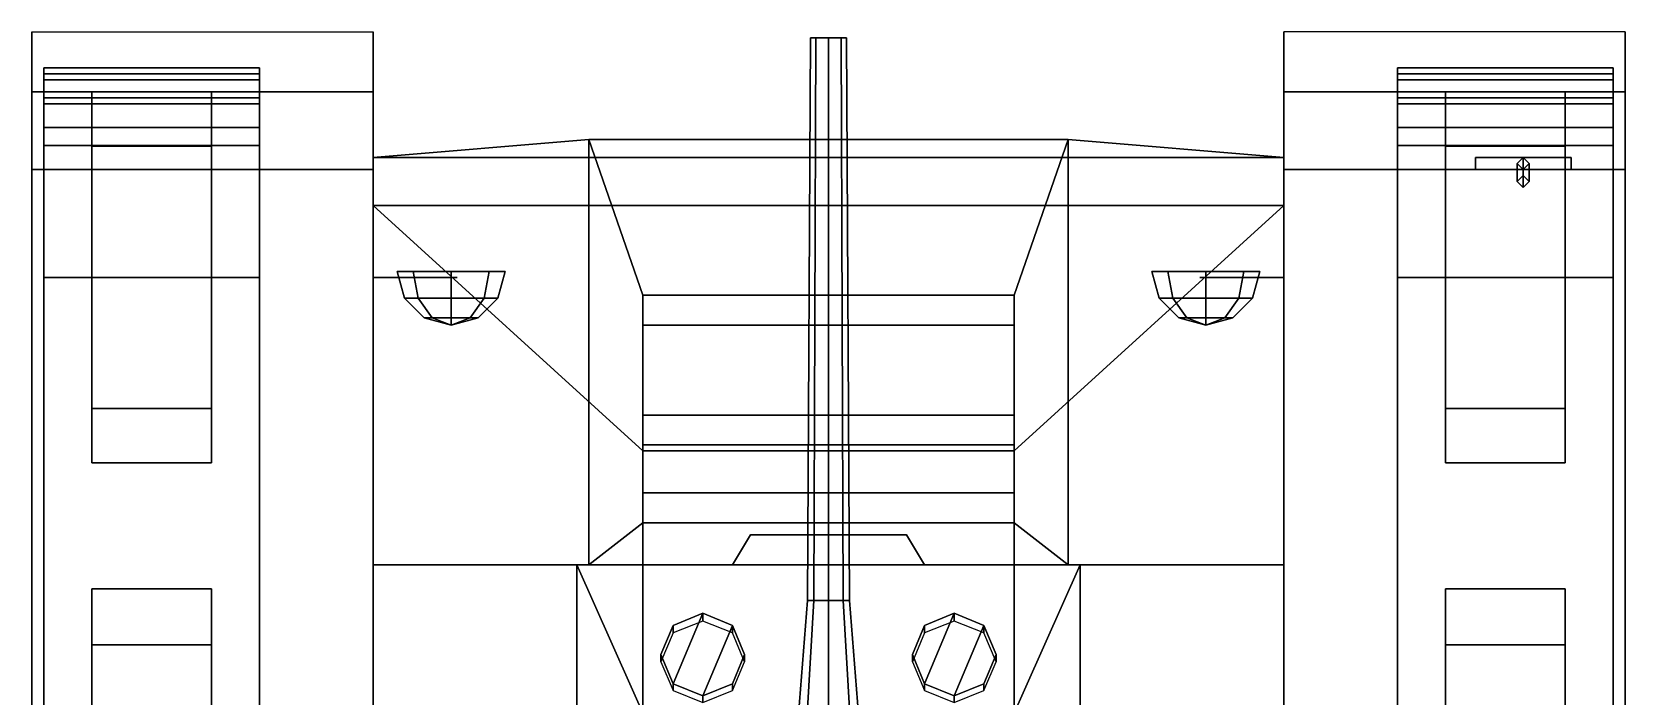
# Model space of a CAD drawing. Header units: millimetres. Extents: x -1.4 to 3, y -2.8 to 10.
# Drawn here: x -1.33 to 1.33, y 1.651 to 2.76 of the extents above; entities that cross this region are included whole.
import ezdxf

# ---------------------------------------------------------------- set-up
doc = ezdxf.new("R2010")
doc.units = ezdxf.units.MM
for name, color, linetype in [('gun', 1, 'Continuous'), ('m2', 6, 'Continuous'), ('mudguards', 6, 'Continuous'), ('tracks', 3, 'Continuous'), ('wheels', 2, 'Continuous')]:
    doc.layers.add(name, color=color, linetype=linetype)

msp = doc.modelspace()

# ---------------------------------------------------------------- linework, layer by layer
for points in [[(0.4, 2.58, 0.87), (0.76, 2.55, 0.79), (-0.76, 2.55, 0.79), (-0.4, 2.58, 0.87)], [(-0.4, 1.87, 1.13), (-0.4, 2.58, 0.87), (-0.76, 2.55, 0.79), (-0.76, 1.87, 1.06)], [(0.31, 2.32, 0.9652), (0.4, 2.58, 0.87), (-0.4, 2.58, 0.87), (-0.31, 2.32, 0.9652)], [(-0.31, 2.32, 0.9652), (-0.4, 2.58, 0.87), (-0.4, 1.87, 1.13), (-0.31, 1.94, 1.1044)], [(0.4, 2.58, 0.87), (0.31, 2.32, 0.9652), (0.31, 1.94, 1.1044), (0.4, 1.87, 1.13)], [(0.76, 1.87, 1.06), (0.76, 2.55, 0.79), (0.4, 2.58, 0.87), (0.4, 1.87, 1.13)], [(0.76, 2.55, 0.79), (0.76, 2.47, 0.58), (-0.76, 2.47, 0.58), (-0.76, 2.55, 0.79)], [(-0.76, 1.87, 1.06), (-0.76, 2.55, 0.79), (-0.76, 2.47, 0.58), (-0.76, 1.87, 1.06)], [(0.76, 1.87, 1.06), (0.76, 2.47, 0.58), (0.76, 2.55, 0.79), (0.76, 1.87, 1.06)], [(1.08, 2.55, 1.44), (1.08, 2.53, 1.44), (1.08, 2.53, 1.53), (1.08, 2.55, 1.53)], [(1.24, 2.55, 1.53), (1.24, 2.55, 1.44), (1.08, 2.55, 1.44), (1.08, 2.55, 1.53)], [(1.24, 2.55, 1.44), (1.24, 2.53, 1.44), (1.08, 2.53, 1.44), (1.08, 2.55, 1.44)], [(1.08, 2.55, 1.53), (1.08, 2.53, 1.53), (1.24, 2.53, 1.53), (1.24, 2.55, 1.53)], [(1.08, 2.53, 1.53), (1.08, 2.53, 1.44), (1.24, 2.53, 1.44), (1.24, 2.53, 1.53)], [(1.16, 2.52, 1.12), (1.15, 2.51, 1.12), (1.15, 2.54, 1.44), (1.16, 2.55, 1.44)], [(1.15, 2.51, 1.12), (1.16, 2.5, 1.12), (1.16, 2.53, 1.44), (1.15, 2.54, 1.44)], [(1.17, 2.51, 1.12), (1.16, 2.52, 1.12), (1.16, 2.55, 1.44), (1.17, 2.54, 1.44)], [(1.16, 2.5, 1.12), (1.17, 2.51, 1.12), (1.17, 2.54, 1.44), (1.16, 2.53, 1.44)], [(1.24, 2.53, 1.53), (1.24, 2.53, 1.44), (1.24, 2.55, 1.44), (1.24, 2.55, 1.53)], [(0.76, 2.47, 0.58), (0.31, 2.06, 0.42), (-0.31, 2.06, 0.42), (-0.76, 2.47, 0.58)], [(-0.31, 2.06, 0.42), (-0.31, -2.39, 0.42), (-0.76, -2.62, 0.58), (-0.76, 2.47, 0.58)], [(-0.76, 1.87, 1.06), (-0.76, 2.47, 0.58), (-0.76, -2.62, 0.58), (-0.76, -0.26, 1.06)], [(0.76, 2.47, 0.58), (0.76, -2.62, 0.58), (0.31, -2.39, 0.42), (0.31, 2.06, 0.42)], [(0.76, -0.26, 1.06), (0.76, -2.62, 0.58), (0.76, 2.47, 0.58), (0.76, 1.87, 1.06)], [(-0.5664, 2.36, 1.1336), (-0.54, 2.36, 1.07), (-0.6936, 2.36, 1.0064), (-0.72, 2.36, 1.07)], [(-0.7079, 2.315, 1.07), (-0.72, 2.36, 1.07), (-0.6936, 2.36, 1.0064), (-0.6851, 2.315, 1.0149)], [(-0.63, 2.36, 1.16), (-0.5664, 2.36, 1.1336), (-0.72, 2.36, 1.07), (-0.6936, 2.36, 1.1336)], [(-0.6851, 2.315, 1.1251), (-0.6936, 2.36, 1.1336), (-0.72, 2.36, 1.07), (-0.7079, 2.315, 1.07)], [(-0.54, 2.36, 1.07), (-0.5664, 2.36, 1.0064), (-0.63, 2.36, 0.98), (-0.6936, 2.36, 1.0064)], [(-0.6851, 2.315, 1.0149), (-0.6936, 2.36, 1.0064), (-0.63, 2.36, 0.98), (-0.63, 2.315, 0.9921)], [(-0.63, 2.315, 1.1479), (-0.63, 2.36, 1.16), (-0.6936, 2.36, 1.1336), (-0.6851, 2.315, 1.1251)], [(-0.63, 2.315, 0.9921), (-0.63, 2.36, 0.98), (-0.5664, 2.36, 1.0064), (-0.5749, 2.315, 1.0149)], [(-0.5749, 2.315, 1.1251), (-0.5664, 2.36, 1.1336), (-0.63, 2.36, 1.16), (-0.63, 2.315, 1.1479)], [(-0.5749, 2.315, 1.0149), (-0.5664, 2.36, 1.0064), (-0.54, 2.36, 1.07), (-0.5521, 2.315, 1.07)], [(-0.5521, 2.315, 1.07), (-0.54, 2.36, 1.07), (-0.5664, 2.36, 1.1336), (-0.5749, 2.315, 1.1251)], [(0.5521, 2.315, 1.07), (0.54, 2.36, 1.07), (0.5664, 2.36, 1.0064), (0.5749, 2.315, 1.0149)], [(0.5749, 2.315, 1.1251), (0.5664, 2.36, 1.1336), (0.54, 2.36, 1.07), (0.5521, 2.315, 1.07)], [(0.63, 2.36, 1.16), (0.6936, 2.36, 1.1336), (0.54, 2.36, 1.07), (0.5664, 2.36, 1.1336)], [(0.6936, 2.36, 1.1336), (0.72, 2.36, 1.07), (0.5664, 2.36, 1.0064), (0.54, 2.36, 1.07)], [(0.5749, 2.315, 1.0149), (0.5664, 2.36, 1.0064), (0.63, 2.36, 0.98), (0.63, 2.315, 0.9921)], [(0.63, 2.315, 1.1479), (0.63, 2.36, 1.16), (0.5664, 2.36, 1.1336), (0.5749, 2.315, 1.1251)], [(0.72, 2.36, 1.07), (0.6936, 2.36, 1.0064), (0.63, 2.36, 0.98), (0.5664, 2.36, 1.0064)], [(0.63, 2.315, 0.9921), (0.63, 2.36, 0.98), (0.6936, 2.36, 1.0064), (0.6851, 2.315, 1.0149)], [(0.6851, 2.315, 1.1251), (0.6936, 2.36, 1.1336), (0.63, 2.36, 1.16), (0.63, 2.315, 1.1479)], [(0.6851, 2.315, 1.0149), (0.6936, 2.36, 1.0064), (0.72, 2.36, 1.07), (0.7079, 2.315, 1.07)], [(0.7079, 2.315, 1.07), (0.72, 2.36, 1.07), (0.6936, 2.36, 1.1336), (0.6851, 2.315, 1.1251)], [(-0.675, 2.2821, 1.07), (-0.7079, 2.315, 1.07), (-0.6851, 2.315, 1.0149), (-0.6618, 2.2821, 1.0382)], [(-0.6618, 2.2821, 1.1018), (-0.6851, 2.315, 1.1251), (-0.7079, 2.315, 1.07), (-0.675, 2.2821, 1.07)], [(-0.6618, 2.2821, 1.0382), (-0.6851, 2.315, 1.0149), (-0.63, 2.315, 0.9921), (-0.63, 2.2821, 1.025)], [(-0.63, 2.2821, 1.115), (-0.63, 2.315, 1.1479), (-0.6851, 2.315, 1.1251), (-0.6618, 2.2821, 1.1018)], [(-0.63, 2.2821, 1.025), (-0.63, 2.315, 0.9921), (-0.5749, 2.315, 1.0149), (-0.5982, 2.2821, 1.0382)], [(-0.5982, 2.2821, 1.1018), (-0.5749, 2.315, 1.1251), (-0.63, 2.315, 1.1479), (-0.63, 2.2821, 1.115)], [(-0.5982, 2.2821, 1.0382), (-0.5749, 2.315, 1.0149), (-0.5521, 2.315, 1.07), (-0.585, 2.2821, 1.07)], [(-0.585, 2.2821, 1.07), (-0.5521, 2.315, 1.07), (-0.5749, 2.315, 1.1251), (-0.5982, 2.2821, 1.1018)], [(-0.31, 2.32, 0.98), (-0.31, 2.32, 0.9652), (-0.31, 2.27, 0.9835), (-0.31, 2.27, 1)], [(0.31, 2.32, 0.9652), (-0.31, 2.32, 0.9652), (-0.31, 2.32, 0.98), (0.31, 2.32, 0.98)], [(0.31, 2.32, 0.98), (-0.31, 2.32, 0.98), (-0.31, 2.27, 1), (0.31, 2.27, 1)], [(0.31, 2.32, 0.9652), (0.31, 2.32, 0.98), (0.31, 2.27, 1), (0.31, 2.27, 0.9835)], [(0.585, 2.2821, 1.07), (0.5521, 2.315, 1.07), (0.5749, 2.315, 1.0149), (0.5982, 2.2821, 1.0382)], [(0.5982, 2.2821, 1.1018), (0.5749, 2.315, 1.1251), (0.5521, 2.315, 1.07), (0.585, 2.2821, 1.07)], [(0.5982, 2.2821, 1.0382), (0.5749, 2.315, 1.0149), (0.63, 2.315, 0.9921), (0.63, 2.2821, 1.025)], [(0.63, 2.2821, 1.115), (0.63, 2.315, 1.1479), (0.5749, 2.315, 1.1251), (0.5982, 2.2821, 1.1018)], [(0.63, 2.2821, 1.025), (0.63, 2.315, 0.9921), (0.6851, 2.315, 1.0149), (0.6618, 2.2821, 1.0382)], [(0.6618, 2.2821, 1.1018), (0.6851, 2.315, 1.1251), (0.63, 2.315, 1.1479), (0.63, 2.2821, 1.115)], [(0.6618, 2.2821, 1.0382), (0.6851, 2.315, 1.0149), (0.7079, 2.315, 1.07), (0.675, 2.2821, 1.07)], [(0.675, 2.2821, 1.07), (0.7079, 2.315, 1.07), (0.6851, 2.315, 1.1251), (0.6618, 2.2821, 1.1018)], [(-0.63, 2.27, 1.07), (-0.6618, 2.2821, 1.1018), (-0.675, 2.2821, 1.07), (-0.63, 2.27, 1.07)], [(-0.63, 2.27, 1.07), (-0.675, 2.2821, 1.07), (-0.6618, 2.2821, 1.0382), (-0.63, 2.27, 1.07)], [(-0.63, 2.27, 1.07), (-0.6618, 2.2821, 1.0382), (-0.63, 2.2821, 1.025), (-0.63, 2.27, 1.07)], [(-0.63, 2.27, 1.07), (-0.63, 2.2821, 1.115), (-0.6618, 2.2821, 1.1018), (-0.63, 2.27, 1.07)], [(-0.63, 2.27, 1.07), (-0.63, 2.2821, 1.025), (-0.5982, 2.2821, 1.0382), (-0.63, 2.27, 1.07)], [(-0.63, 2.27, 1.07), (-0.5982, 2.2821, 1.1018), (-0.63, 2.2821, 1.115), (-0.63, 2.27, 1.07)], [(-0.63, 2.27, 1.07), (-0.585, 2.2821, 1.07), (-0.5982, 2.2821, 1.1018), (-0.63, 2.27, 1.07)], [(-0.63, 2.27, 1.07), (-0.5982, 2.2821, 1.0382), (-0.585, 2.2821, 1.07), (-0.63, 2.27, 1.07)], [(0.31, 2.27, 1), (-0.31, 2.27, 1), (-0.31, 2.27, 0.9835), (0.31, 2.27, 0.9835)], [(0.31, 2.12, 1.0385), (0.31, 2.27, 0.9835), (-0.31, 2.27, 0.9835), (-0.31, 2.12, 1.0385)], [(0.63, 2.27, 1.07), (0.585, 2.2821, 1.07), (0.5982, 2.2821, 1.0382), (0.63, 2.27, 1.07)], [(0.63, 2.27, 1.07), (0.5982, 2.2821, 1.1018), (0.585, 2.2821, 1.07), (0.63, 2.27, 1.07)], [(0.63, 2.27, 1.07), (0.5982, 2.2821, 1.0382), (0.63, 2.2821, 1.025), (0.63, 2.27, 1.07)], [(0.63, 2.27, 1.07), (0.63, 2.2821, 1.115), (0.5982, 2.2821, 1.1018), (0.63, 2.27, 1.07)], [(0.63, 2.27, 1.07), (0.63, 2.2821, 1.025), (0.6618, 2.2821, 1.0382), (0.63, 2.27, 1.07)], [(0.63, 2.27, 1.07), (0.6618, 2.2821, 1.0382), (0.675, 2.2821, 1.07), (0.63, 2.27, 1.07)], [(0.63, 2.27, 1.07), (0.675, 2.2821, 1.07), (0.6618, 2.2821, 1.1018), (0.63, 2.27, 1.07)], [(0.63, 2.27, 1.07), (0.6618, 2.2821, 1.1018), (0.63, 2.2821, 1.115), (0.63, 2.27, 1.07)], [(-0.31, 2.12, 1.05), (-0.31, 2.12, 1.0385), (-0.31, 2.07, 1.0568), (-0.31, 2.07, 1.07)], [(0.31, 2.12, 1.0385), (-0.31, 2.12, 1.0385), (-0.31, 2.12, 1.05), (0.31, 2.12, 1.05)], [(0.31, 2.12, 1.05), (-0.31, 2.12, 1.05), (-0.31, 2.07, 1.07), (0.31, 2.07, 1.07)], [(0.31, 2.12, 1.0385), (0.31, 2.12, 1.05), (0.31, 2.07, 1.07), (0.31, 2.07, 1.0568)], [(0.31, 2.07, 1.07), (-0.31, 2.07, 1.07), (-0.31, 2.07, 1.0568), (0.31, 2.07, 1.0568)], [(0.31, 1.99, 1.0861), (0.31, 2.07, 1.0568), (-0.31, 2.07, 1.0568), (-0.31, 1.99, 1.0861)], [(0.31, 2.06, 0.42), (0.31, -2.39, 0.42), (-0.31, -2.39, 0.42), (-0.31, 2.06, 0.42)], [(0.31, 1.99, 1.1), (-0.31, 1.99, 1.1), (-0.31, 1.94, 1.12), (0.31, 1.94, 1.12)], [(0.31, 1.99, 1.0861), (-0.31, 1.99, 1.0861), (-0.31, 1.99, 1.1), (0.31, 1.99, 1.1)], [(-0.31, 1.99, 1.1), (-0.31, 1.99, 1.0861), (-0.31, 1.94, 1.1044), (-0.31, 1.94, 1.12)], [(0.31, 1.99, 1.0861), (0.31, 1.99, 1.1), (0.31, 1.94, 1.12), (0.31, 1.94, 1.1044)], [(0.4, 1.87, 1.13), (0.31, 1.94, 1.1044), (-0.31, 1.94, 1.1044), (-0.4, 1.87, 1.13)], [(0.31, 1.94, 1.12), (-0.31, 1.94, 1.12), (-0.31, 1.94, 1.1044), (0.31, 1.94, 1.1044)], [(0.13, 1.92, 1.25), (-0.13, 1.92, 1.25), (-0.16, 1.87, 1.25), (0.16, 1.87, 1.25)], [(-0.13, 1.92, 1.13), (-0.16, 1.87, 1.13), (-0.16, 1.87, 1.25), (-0.13, 1.92, 1.25)], [(0.13, 1.92, 1.13), (-0.13, 1.92, 1.13), (-0.13, 1.92, 1.25), (0.13, 1.92, 1.25)], [(0.16, 1.87, 1.13), (0.13, 1.92, 1.13), (0.13, 1.92, 1.25), (0.16, 1.87, 1.25)], [(-0.42, 1.87, 1.35), (-0.4, 1.87, 1.13), (-0.4, 1.87, 1.13), (-0.76, 1.87, 1.19)], [(-0.4, 1.87, 1.13), (-0.4, 1.87, 1.13), (-0.76, 1.87, 1.06), (-0.76, 1.87, 1.19)], [(-0.76, 1.87, 1.19), (-0.76, 1.87, 1.06), (-0.76, -0.26, 1.06), (-0.76, 1.29, 1.19)], [(-0.42, 1.87, 1.35), (-0.76, 1.87, 1.19), (-0.76, 1.29, 1.19), (-0.42, 1.29, 1.35)], [(0.42, 1.87, 1.35), (-0.42, 1.87, 1.35), (-0.3, 1.6, 1.42), (0.3, 1.6, 1.42)], [(0.16, 1.87, 1.25), (-0.16, 1.87, 1.25), (-0.42, 1.87, 1.35), (0.42, 1.87, 1.35)], [(-0.3, 1.6, 1.42), (-0.42, 1.87, 1.35), (-0.42, 1.29, 1.35), (-0.3, 1.29, 1.42)], [(-0.16, 1.87, 1.13), (-0.4, 1.87, 1.13), (-0.42, 1.87, 1.35), (-0.16, 1.87, 1.25)], [(0.4, 1.87, 1.13), (0.16, 1.87, 1.13), (0.16, 1.87, 1.25), (0.42, 1.87, 1.35)], [(0.42, 1.87, 1.35), (0.3, 1.6, 1.42), (0.3, 1.29, 1.42), (0.42, 1.29, 1.35)], [(0.76, 1.87, 1.19), (0.76, 1.87, 1.06), (0.4, 1.87, 1.13)], [(0.42, 1.87, 1.35), (0.76, 1.87, 1.19), (0.4, 1.87, 1.13)], [(0.76, 1.87, 1.19), (0.42, 1.87, 1.35), (0.42, 1.29, 1.35), (0.76, 1.29, 1.19)], [(0.76, 1.29, 1.19), (0.76, -0.26, 1.06), (0.76, 1.87, 1.06), (0.76, 1.87, 1.19)], [(-0.2595, 1.7687, 1.4514), (-0.28, 1.72, 1.46), (-0.2595, 1.6713, 1.4686), (-0.21, 1.7889, 1.4478)], [(-0.21, 1.776, 1.3744), (-0.2595, 1.7561, 1.3795), (-0.2595, 1.7687, 1.4514), (-0.21, 1.7889, 1.4478)], [(-0.21, 1.7889, 1.4478), (-0.2595, 1.6713, 1.4686), (-0.21, 1.6511, 1.4722), (-0.1605, 1.7687, 1.4514)], [(-0.1605, 1.7561, 1.3795), (-0.21, 1.776, 1.3744), (-0.21, 1.7889, 1.4478), (-0.1605, 1.7687, 1.4514)], [(0.1605, 1.7687, 1.4514), (0.14, 1.72, 1.46), (0.1605, 1.6713, 1.4686), (0.21, 1.7889, 1.4478)], [(0.21, 1.7889, 1.4478), (0.1605, 1.6713, 1.4686), (0.21, 1.6511, 1.4722), (0.2595, 1.7687, 1.4514)], [(0.21, 1.776, 1.3744), (0.1605, 1.7561, 1.3795), (0.1605, 1.7687, 1.4514), (0.21, 1.7889, 1.4478)], [(0.2595, 1.7561, 1.3795), (0.21, 1.776, 1.3744), (0.21, 1.7889, 1.4478), (0.2595, 1.7687, 1.4514)], [(-0.2595, 1.7561, 1.3795), (-0.28, 1.708, 1.392), (-0.28, 1.72, 1.46), (-0.2595, 1.7687, 1.4514)], [(-0.1605, 1.7687, 1.4514), (-0.21, 1.6511, 1.4722), (-0.1605, 1.6713, 1.4686), (-0.14, 1.72, 1.46)], [(-0.14, 1.708, 1.392), (-0.1605, 1.7561, 1.3795), (-0.1605, 1.7687, 1.4514), (-0.14, 1.72, 1.46)], [(0.1605, 1.7561, 1.3795), (0.14, 1.708, 1.392), (0.14, 1.72, 1.46), (0.1605, 1.7687, 1.4514)], [(0.2595, 1.7687, 1.4514), (0.21, 1.6511, 1.4722), (0.2595, 1.6713, 1.4686), (0.28, 1.72, 1.46)], [(0.28, 1.708, 1.392), (0.2595, 1.7561, 1.3795), (0.2595, 1.7687, 1.4514), (0.28, 1.72, 1.46)], [(-0.28, 1.708, 1.392), (-0.2595, 1.6599, 1.4045), (-0.2595, 1.6713, 1.4686), (-0.28, 1.72, 1.46)], [(-0.1605, 1.6599, 1.4045), (-0.14, 1.708, 1.392), (-0.14, 1.72, 1.46), (-0.1605, 1.6713, 1.4686)], [(0.14, 1.708, 1.392), (0.1605, 1.6599, 1.4045), (0.1605, 1.6713, 1.4686), (0.14, 1.72, 1.46)], [(0.2595, 1.6599, 1.4045), (0.28, 1.708, 1.392), (0.28, 1.72, 1.46), (0.2595, 1.6713, 1.4686)], [(-0.2595, 1.6599, 1.4045), (-0.21, 1.64, 1.4096), (-0.21, 1.6511, 1.4722), (-0.2595, 1.6713, 1.4686)], [(-0.21, 1.64, 1.4096), (-0.1605, 1.6599, 1.4045), (-0.1605, 1.6713, 1.4686), (-0.21, 1.6511, 1.4722)], [(0.1605, 1.6599, 1.4045), (0.21, 1.64, 1.4096), (0.21, 1.6511, 1.4722), (0.1605, 1.6713, 1.4686)], [(0.21, 1.64, 1.4096), (0.2595, 1.6599, 1.4045), (0.2595, 1.6713, 1.4686), (0.21, 1.6511, 1.4722)]]:
    msp.add_3dface(points)
at = {"layer": 'gun'}
for points in [[(-0.0247, 1.81, 1.6853), (-0.035, 1.81, 1.71), (-0.03, 2.75, 1.71), (-0.0212, 2.75, 1.6888)], [(-0.035, 1.81, 1.71), (-0.0247, 1.81, 1.7347), (-0.0212, 2.75, 1.7312), (-0.03, 2.75, 1.71)], [(-0.0212, 2.75, 1.7312), (0, 2.75, 1.74), (0.0212, 2.75, 1.7312), (-0.03, 2.75, 1.71)], [(-0.03, 2.75, 1.71), (0.0212, 2.75, 1.7312), (0.03, 2.75, 1.71), (-0.0212, 2.75, 1.6888)], [(0, 1.81, 1.675), (-0.0247, 1.81, 1.6853), (-0.0212, 2.75, 1.6888), (0, 2.75, 1.68)], [(-0.0247, 1.81, 1.7347), (0, 1.81, 1.745), (0, 2.75, 1.74), (-0.0212, 2.75, 1.7312)], [(-0.0212, 2.75, 1.6888), (0.03, 2.75, 1.71), (0.0212, 2.75, 1.6888), (0, 2.75, 1.68)], [(0.0247, 1.81, 1.6853), (0, 1.81, 1.675), (0, 2.75, 1.68), (0.0212, 2.75, 1.6888)], [(0, 1.81, 1.745), (0.0247, 1.81, 1.7347), (0.0212, 2.75, 1.7312), (0, 2.75, 1.74)], [(0.035, 1.81, 1.71), (0.0247, 1.81, 1.6853), (0.0212, 2.75, 1.6888), (0.03, 2.75, 1.71)], [(0.0247, 1.81, 1.7347), (0.035, 1.81, 1.71), (0.03, 2.75, 1.71), (0.0212, 2.75, 1.7312)], [(-0.0354, 1.62, 1.6746), (-0.05, 1.62, 1.71), (-0.035, 1.81, 1.71), (-0.0247, 1.81, 1.6853)], [(-0.05, 1.62, 1.71), (-0.0354, 1.62, 1.7454), (-0.0247, 1.81, 1.7347), (-0.035, 1.81, 1.71)], [(0, 1.62, 1.66), (-0.0354, 1.62, 1.6746), (-0.0247, 1.81, 1.6853), (0, 1.81, 1.675)], [(-0.0354, 1.62, 1.7454), (0, 1.62, 1.76), (0, 1.81, 1.745), (-0.0247, 1.81, 1.7347)], [(0.0354, 1.62, 1.6746), (0, 1.62, 1.66), (0, 1.81, 1.675), (0.0247, 1.81, 1.6853)], [(0, 1.62, 1.76), (0.0354, 1.62, 1.7454), (0.0247, 1.81, 1.7347), (0, 1.81, 1.745)], [(0.05, 1.62, 1.71), (0.0354, 1.62, 1.6746), (0.0247, 1.81, 1.6853), (0.035, 1.81, 1.71)], [(0.0354, 1.62, 1.7454), (0.05, 1.62, 1.71), (0.035, 1.81, 1.71), (0.0247, 1.81, 1.7347)]]:
    msp.add_3dface(points, dxfattribs=at)
at = {"layer": 'm2'}
for points in [[(-1.33, 2.76, 0.98), (-1.33, 2.66, 1.07), (-1.33, 2.53, 1.12), (-1.33, 2.5, 0.83)], [(-1.33, 2.76, 0.98), (-0.76, 2.76, 0.98), (-0.76, 2.66, 1.07), (-1.33, 2.66, 1.07)], [(-0.76, 2.76, 0.98), (-0.76, 2.55, 0.79), (-0.76, 2.53, 1.12), (-0.76, 2.66, 1.07)], [(-1.33, 2.66, 1.07), (-0.76, 2.66, 1.07), (-0.76, 2.53, 1.12), (-1.33, 2.53, 1.12)], [(-1.33, 1.88, 1.08), (-1.33, 2.53, 1.12), (-1.33, -1.39, 1.12), (-1.33, -2.51, 1.08)], [(-1.33, 2.53, 1.12), (-0.76, 2.53, 1.12), (-0.76, -1.39, 1.12), (-1.33, -1.39, 1.12)], [(-1.33, 2.5, 0.83), (-1.33, 2.53, 1.12), (-1.33, 1.88, 1.08), (-1.33, 1.88, 0.99)], [(-0.76, 2.55, 0.79), (-0.76, 1.87, 1.06), (-0.76, 1.87, 1.12), (-0.76, 2.53, 1.12)], [(-0.62, 2.35, 0.97), (-0.62, 2.35, 0.99), (-0.76, 2.35, 0.99), (-0.76, 2.35, 0.9)], [(-0.76, 2.35, 0.9), (-0.76, 2.35, 0.99), (-0.62, 2.35, 0.99), (-0.62, 2.35, 0.97)]]:
    msp.add_3dface(points, dxfattribs=at)
at = {"layer": 'mudguards'}
for points in [[(1.33, 2.76, 0.98), (0.76, 2.76, 0.98), (0.76, 2.66, 1.07), (1.33, 2.66, 1.07)], [(0.76, 2.76, 0.98), (0.76, 2.55, 0.79), (0.76, 2.53, 1.12), (0.76, 2.66, 1.07)], [(1.33, 2.76, 0.98), (1.33, 2.66, 1.07), (1.33, 2.53, 1.12), (1.33, 2.5, 0.83)], [(1.33, 2.66, 1.07), (0.76, 2.66, 1.07), (0.76, 2.53, 1.12), (1.33, 2.53, 1.12)], [(0.76, 2.55, 0.79), (0.76, 1.87, 1.06), (0.76, 1.87, 1.12), (0.76, 2.53, 1.12)], [(1.33, 2.53, 1.12), (0.76, 2.53, 1.12), (0.76, 1.29, 1.12), (1.33, 1.29, 1.12)], [(1.33, 1.88, 1.08), (1.33, 2.53, 1.12), (1.33, -1.39, 1.12), (1.33, -2.51, 1.08)], [(1.33, 2.5, 0.83), (1.33, 2.53, 1.12), (1.33, 1.88, 1.08), (1.33, 1.88, 0.99)], [(0.76, 2.35, 0.9), (0.76, 2.35, 0.99), (0.62, 2.35, 0.99), (0.62, 2.35, 0.97)], [(0.62, 2.35, 0.97), (0.62, 2.35, 0.99), (0.76, 2.35, 0.99), (0.76, 2.35, 0.9)]]:
    msp.add_3dface(points, dxfattribs=at)
at = {"layer": 'tracks'}
for points in [[(-0.95, 2.7, 0.68), (-0.95, 2.68, 0.54), (-1.31, 2.68, 0.54), (-1.31, 2.7, 0.68)], [(-1.31, 2.7, 0.68), (-1.31, 2.68, 0.54), (-1.31, 2.64, 0.55), (-1.31, 2.66, 0.68)], [(-0.95, 2.69, 0.79), (-0.95, 2.7, 0.68), (-1.31, 2.7, 0.68), (-1.31, 2.69, 0.79)], [(-1.31, 2.69, 0.79), (-1.31, 2.7, 0.68), (-1.31, 2.66, 0.68), (-1.31, 2.65, 0.78)], [(-1.31, 2.6, 0.92), (-1.31, 2.69, 0.79), (-1.31, 2.65, 0.78), (-1.31, 2.57, 0.9)], [(-0.95, 2.6, 0.92), (-0.95, 2.69, 0.79), (-1.31, 2.69, 0.79), (-1.31, 2.6, 0.92)], [(-0.95, 2.64, 0.55), (-0.95, 2.68, 0.54), (-0.95, 2.7, 0.68), (-0.95, 2.66, 0.68)], [(-0.95, 2.66, 0.68), (-0.95, 2.7, 0.68), (-0.95, 2.69, 0.79), (-0.95, 2.65, 0.78)], [(-0.95, 2.65, 0.78), (-0.95, 2.69, 0.79), (-0.95, 2.6, 0.92), (-0.95, 2.57, 0.9)], [(0.95, 2.69, 0.79), (0.95, 2.7, 0.68), (0.95, 2.66, 0.68), (0.95, 2.65, 0.78)], [(1.31, 2.69, 0.79), (1.31, 2.7, 0.68), (0.95, 2.7, 0.68), (0.95, 2.69, 0.79)], [(1.31, 2.7, 0.68), (1.31, 2.68, 0.54), (0.95, 2.68, 0.54), (0.95, 2.7, 0.68)], [(0.95, 2.7, 0.68), (0.95, 2.68, 0.54), (0.95, 2.64, 0.55), (0.95, 2.66, 0.68)], [(0.95, 2.6, 0.92), (0.95, 2.69, 0.79), (0.95, 2.65, 0.78), (0.95, 2.57, 0.9)], [(1.31, 2.6, 0.92), (1.31, 2.69, 0.79), (0.95, 2.69, 0.79), (0.95, 2.6, 0.92)], [(1.31, 2.66, 0.68), (1.31, 2.7, 0.68), (1.31, 2.69, 0.79), (1.31, 2.65, 0.78)], [(1.31, 2.64, 0.55), (1.31, 2.68, 0.54), (1.31, 2.7, 0.68), (1.31, 2.66, 0.68)], [(1.31, 2.65, 0.78), (1.31, 2.69, 0.79), (1.31, 2.6, 0.92), (1.31, 2.57, 0.9)], [(-0.95, 2.68, 0.54), (-0.95, 2.6, 0.43), (-1.31, 2.6, 0.43), (-1.31, 2.68, 0.54)], [(-1.31, 2.68, 0.54), (-1.31, 2.6, 0.43), (-1.31, 2.57, 0.46), (-1.31, 2.64, 0.55)], [(-1.31, 2.66, 0.68), (-1.31, 2.64, 0.55), (-0.95, 2.64, 0.55), (-0.95, 2.66, 0.68)], [(-1.31, 2.65, 0.78), (-1.31, 2.66, 0.68), (-0.95, 2.66, 0.68), (-0.95, 2.65, 0.78)], [(-0.95, 2.57, 0.46), (-0.95, 2.6, 0.43), (-0.95, 2.68, 0.54), (-0.95, 2.64, 0.55)], [(0.95, 2.68, 0.54), (0.95, 2.6, 0.43), (0.95, 2.57, 0.46), (0.95, 2.64, 0.55)], [(1.31, 2.68, 0.54), (1.31, 2.6, 0.43), (0.95, 2.6, 0.43), (0.95, 2.68, 0.54)], [(0.95, 2.65, 0.78), (0.95, 2.66, 0.68), (1.31, 2.66, 0.68), (1.31, 2.65, 0.78)], [(0.95, 2.66, 0.68), (0.95, 2.64, 0.55), (1.31, 2.64, 0.55), (1.31, 2.66, 0.68)], [(1.31, 2.57, 0.46), (1.31, 2.6, 0.43), (1.31, 2.68, 0.54), (1.31, 2.64, 0.55)], [(-1.31, 2.57, 0.9), (-1.31, 2.65, 0.78), (-0.95, 2.65, 0.78), (-0.95, 2.57, 0.9)], [(-1.31, 2.64, 0.55), (-1.31, 2.57, 0.46), (-0.95, 2.57, 0.46), (-0.95, 2.64, 0.55)], [(0.95, 2.57, 0.9), (0.95, 2.65, 0.78), (1.31, 2.65, 0.78), (1.31, 2.57, 0.9)], [(0.95, 2.64, 0.55), (0.95, 2.57, 0.46), (1.31, 2.57, 0.46), (1.31, 2.64, 0.55)], [(-1.31, 2.6, 0.43), (-1.31, 1.59), (-1.31, 1.59, 0.04), (-1.31, 2.57, 0.46)], [(-0.95, 2.6, 0.43), (-0.95, 1.59), (-1.31, 1.59), (-1.31, 2.6, 0.43)], [(-0.95, 2.35, 1.03), (-0.95, 2.6, 0.92), (-1.31, 2.6, 0.92), (-1.31, 2.35, 1.03)], [(-1.31, 2.35, 1.03), (-1.31, 2.6, 0.92), (-1.31, 2.57, 0.9), (-1.31, 2.35, 0.99)], [(-0.95, 1.59, 0.04), (-0.95, 1.59), (-0.95, 2.6, 0.43), (-0.95, 2.57, 0.46)], [(-0.95, 2.57, 0.9), (-0.95, 2.6, 0.92), (-0.95, 2.35, 1.03), (-0.95, 2.35, 0.99)], [(0.95, 2.35, 1.03), (0.95, 2.6, 0.92), (0.95, 2.57, 0.9), (0.95, 2.35, 0.99)], [(1.31, 2.35, 1.03), (1.31, 2.6, 0.92), (0.95, 2.6, 0.92), (0.95, 2.35, 1.03)], [(0.95, 2.6, 0.43), (0.95, 1.59), (0.95, 1.59, 0.04), (0.95, 2.57, 0.46)], [(1.31, 2.6, 0.43), (1.31, 1.59), (0.95, 1.59), (0.95, 2.6, 0.43)], [(1.31, 2.57, 0.9), (1.31, 2.6, 0.92), (1.31, 2.35, 1.03), (1.31, 2.35, 0.99)], [(1.31, 1.59, 0.04), (1.31, 1.59), (1.31, 2.6, 0.43), (1.31, 2.57, 0.46)], [(-1.31, 2.57, 0.46), (-1.31, 1.59, 0.04), (-0.95, 1.59, 0.04), (-0.95, 2.57, 0.46)], [(-1.31, 2.35, 0.99), (-1.31, 2.57, 0.9), (-0.95, 2.57, 0.9), (-0.95, 2.35, 0.99)], [(0.95, 2.35, 0.99), (0.95, 2.57, 0.9), (1.31, 2.57, 0.9), (1.31, 2.35, 0.99)], [(0.95, 2.57, 0.46), (0.95, 1.59, 0.04), (1.31, 1.59, 0.04), (1.31, 2.57, 0.46)], [(-1.31, -1.52, 0.99), (-1.31, 2.35, 0.99), (-0.95, 2.35, 0.99), (-0.95, -1.52, 0.99)], [(-1.31, -1.52, 1.03), (-1.31, 2.35, 1.03), (-1.31, 2.35, 0.99), (-1.31, -1.52, 0.99)], [(-0.95, -1.52, 1.03), (-0.95, 2.35, 1.03), (-1.31, 2.35, 1.03), (-1.31, -1.52, 1.03)], [(-0.95, 2.35, 0.99), (-0.95, 2.35, 1.03), (-0.95, -1.52, 1.03), (-0.95, -1.52, 0.99)], [(0.95, -1.52, 1.03), (0.95, 2.35, 1.03), (0.95, 2.35, 0.99), (0.95, -1.52, 0.99)], [(1.31, -1.52, 1.03), (1.31, 2.35, 1.03), (0.95, 2.35, 1.03), (0.95, -1.52, 1.03)], [(0.95, -1.52, 0.99), (0.95, 2.35, 0.99), (1.31, 2.35, 0.99), (1.31, -1.52, 0.99)], [(1.31, 2.35, 0.99), (1.31, 2.35, 1.03), (1.31, -1.52, 1.03), (1.31, -1.52, 0.99)]]:
    msp.add_3dface(points, dxfattribs=at)
at = {"layer": 'wheels'}
for points in [[(-1.03, 2.5692, 0.8992), (-1.03, 2.66, 0.68), (-1.23, 2.66, 0.68), (-1.23, 2.5692, 0.8992)], [(-1.03, 2.66, 0.68), (-1.03, 2.5692, 0.4608), (-1.23, 2.5692, 0.4608), (-1.23, 2.66, 0.68)], [(-1.23, 2.35, 0.99), (-1.23, 2.5692, 0.8992), (-1.23, 2.66, 0.68), (-1.23, 2.1308, 0.8992)], [(-1.23, 2.1308, 0.8992), (-1.23, 2.66, 0.68), (-1.23, 2.5692, 0.4608), (-1.23, 2.04, 0.68)], [(-1.03, 2.66, 0.68), (-1.03, 2.1308, 0.4608), (-1.03, 2.35, 0.37), (-1.03, 2.5692, 0.4608)], [(-1.03, 2.5692, 0.8992), (-1.03, 2.04, 0.68), (-1.03, 2.1308, 0.4608), (-1.03, 2.66, 0.68)], [(1.03, 2.1308, 0.8992), (1.03, 2.66, 0.68), (1.03, 2.5692, 0.4608), (1.03, 2.04, 0.68)], [(1.23, 2.66, 0.68), (1.23, 2.5692, 0.4608), (1.03, 2.5692, 0.4608), (1.03, 2.66, 0.68)], [(1.03, 2.35, 0.99), (1.03, 2.5692, 0.8992), (1.03, 2.66, 0.68), (1.03, 2.1308, 0.8992)], [(1.23, 2.5692, 0.8992), (1.23, 2.66, 0.68), (1.03, 2.66, 0.68), (1.03, 2.5692, 0.8992)], [(1.23, 2.66, 0.68), (1.23, 2.1308, 0.4608), (1.23, 2.35, 0.37), (1.23, 2.5692, 0.4608)], [(1.23, 2.5692, 0.8992), (1.23, 2.04, 0.68), (1.23, 2.1308, 0.4608), (1.23, 2.66, 0.68)], [(-1.03, 2.35, 0.99), (-1.03, 2.5692, 0.8992), (-1.23, 2.5692, 0.8992), (-1.23, 2.35, 0.99)], [(-1.03, 2.5692, 0.4608), (-1.03, 2.35, 0.37), (-1.23, 2.35, 0.37), (-1.23, 2.5692, 0.4608)], [(-1.23, 2.04, 0.68), (-1.23, 2.5692, 0.4608), (-1.23, 2.35, 0.37), (-1.23, 2.1308, 0.4608)], [(-1.03, 2.35, 0.99), (-1.03, 2.1308, 0.8992), (-1.03, 2.04, 0.68), (-1.03, 2.5692, 0.8992)], [(1.03, 2.04, 0.68), (1.03, 2.5692, 0.4608), (1.03, 2.35, 0.37), (1.03, 2.1308, 0.4608)], [(1.23, 2.5692, 0.4608), (1.23, 2.35, 0.37), (1.03, 2.35, 0.37), (1.03, 2.5692, 0.4608)], [(1.23, 2.35, 0.99), (1.23, 2.5692, 0.8992), (1.03, 2.5692, 0.8992), (1.03, 2.35, 0.99)], [(1.23, 2.35, 0.99), (1.23, 2.1308, 0.8992), (1.23, 2.04, 0.68), (1.23, 2.5692, 0.8992)], [(-1.03, 2.1308, 0.8992), (-1.03, 2.35, 0.99), (-1.23, 2.35, 0.99), (-1.23, 2.1308, 0.8992)], [(-1.03, 2.35, 0.37), (-1.03, 2.1308, 0.4608), (-1.23, 2.1308, 0.4608), (-1.23, 2.35, 0.37)], [(1.23, 2.35, 0.37), (1.23, 2.1308, 0.4608), (1.03, 2.1308, 0.4608), (1.03, 2.35, 0.37)], [(1.23, 2.1308, 0.8992), (1.23, 2.35, 0.99), (1.03, 2.35, 0.99), (1.03, 2.1308, 0.8992)], [(-1.03, 2.04, 0.68), (-1.03, 2.1308, 0.8992), (-1.23, 2.1308, 0.8992), (-1.23, 2.04, 0.68)], [(-1.03, 2.1308, 0.4608), (-1.03, 2.04, 0.68), (-1.23, 2.04, 0.68), (-1.23, 2.1308, 0.4608)], [(1.23, 2.1308, 0.4608), (1.23, 2.04, 0.68), (1.03, 2.04, 0.68), (1.03, 2.1308, 0.4608)], [(1.23, 2.04, 0.68), (1.23, 2.1308, 0.8992), (1.03, 2.1308, 0.8992), (1.03, 2.04, 0.68)], [(-1.03, 1.7363, 0.5863), (-1.03, 1.83, 0.36), (-1.23, 1.83, 0.36), (-1.23, 1.7363, 0.5863)], [(-1.03, 1.83, 0.36), (-1.03, 1.7363, 0.1337), (-1.23, 1.7363, 0.1337), (-1.23, 1.83, 0.36)], [(-1.23, 1.51, 0.68), (-1.23, 1.7363, 0.5863), (-1.23, 1.83, 0.36), (-1.23, 1.2837, 0.5863)], [(-1.23, 1.2837, 0.5863), (-1.23, 1.83, 0.36), (-1.23, 1.7363, 0.1337), (-1.23, 1.19, 0.36)], [(-1.03, 1.7363, 0.5863), (-1.03, 1.19, 0.36), (-1.03, 1.2837, 0.1337), (-1.03, 1.83, 0.36)], [(-1.03, 1.83, 0.36), (-1.03, 1.2837, 0.1337), (-1.03, 1.51, 0.04), (-1.03, 1.7363, 0.1337)], [(1.03, 1.2837, 0.5863), (1.03, 1.83, 0.36), (1.03, 1.7363, 0.1337), (1.03, 1.19, 0.36)], [(1.03, 1.51, 0.68), (1.03, 1.7363, 0.5863), (1.03, 1.83, 0.36), (1.03, 1.2837, 0.5863)], [(1.23, 1.7363, 0.5863), (1.23, 1.83, 0.36), (1.03, 1.83, 0.36), (1.03, 1.7363, 0.5863)], [(1.23, 1.83, 0.36), (1.23, 1.7363, 0.1337), (1.03, 1.7363, 0.1337), (1.03, 1.83, 0.36)], [(1.23, 1.7363, 0.5863), (1.23, 1.19, 0.36), (1.23, 1.2837, 0.1337), (1.23, 1.83, 0.36)], [(1.23, 1.83, 0.36), (1.23, 1.2837, 0.1337), (1.23, 1.51, 0.04), (1.23, 1.7363, 0.1337)], [(-1.03, 1.51, 0.68), (-1.03, 1.7363, 0.5863), (-1.23, 1.7363, 0.5863), (-1.23, 1.51, 0.68)], [(-1.03, 1.7363, 0.1337), (-1.03, 1.51, 0.04), (-1.23, 1.51, 0.04), (-1.23, 1.7363, 0.1337)], [(-1.23, 1.19, 0.36), (-1.23, 1.7363, 0.1337), (-1.23, 1.51, 0.04), (-1.23, 1.2837, 0.1337)], [(-1.03, 1.51, 0.68), (-1.03, 1.2837, 0.5863), (-1.03, 1.19, 0.36), (-1.03, 1.7363, 0.5863)], [(1.03, 1.19, 0.36), (1.03, 1.7363, 0.1337), (1.03, 1.51, 0.04), (1.03, 1.2837, 0.1337)], [(1.23, 1.7363, 0.1337), (1.23, 1.51, 0.04), (1.03, 1.51, 0.04), (1.03, 1.7363, 0.1337)], [(1.23, 1.51, 0.68), (1.23, 1.7363, 0.5863), (1.03, 1.7363, 0.5863), (1.03, 1.51, 0.68)], [(1.23, 1.51, 0.68), (1.23, 1.2837, 0.5863), (1.23, 1.19, 0.36), (1.23, 1.7363, 0.5863)]]:
    msp.add_3dface(points, dxfattribs=at)

doc.saveas('drawing.dxf')
